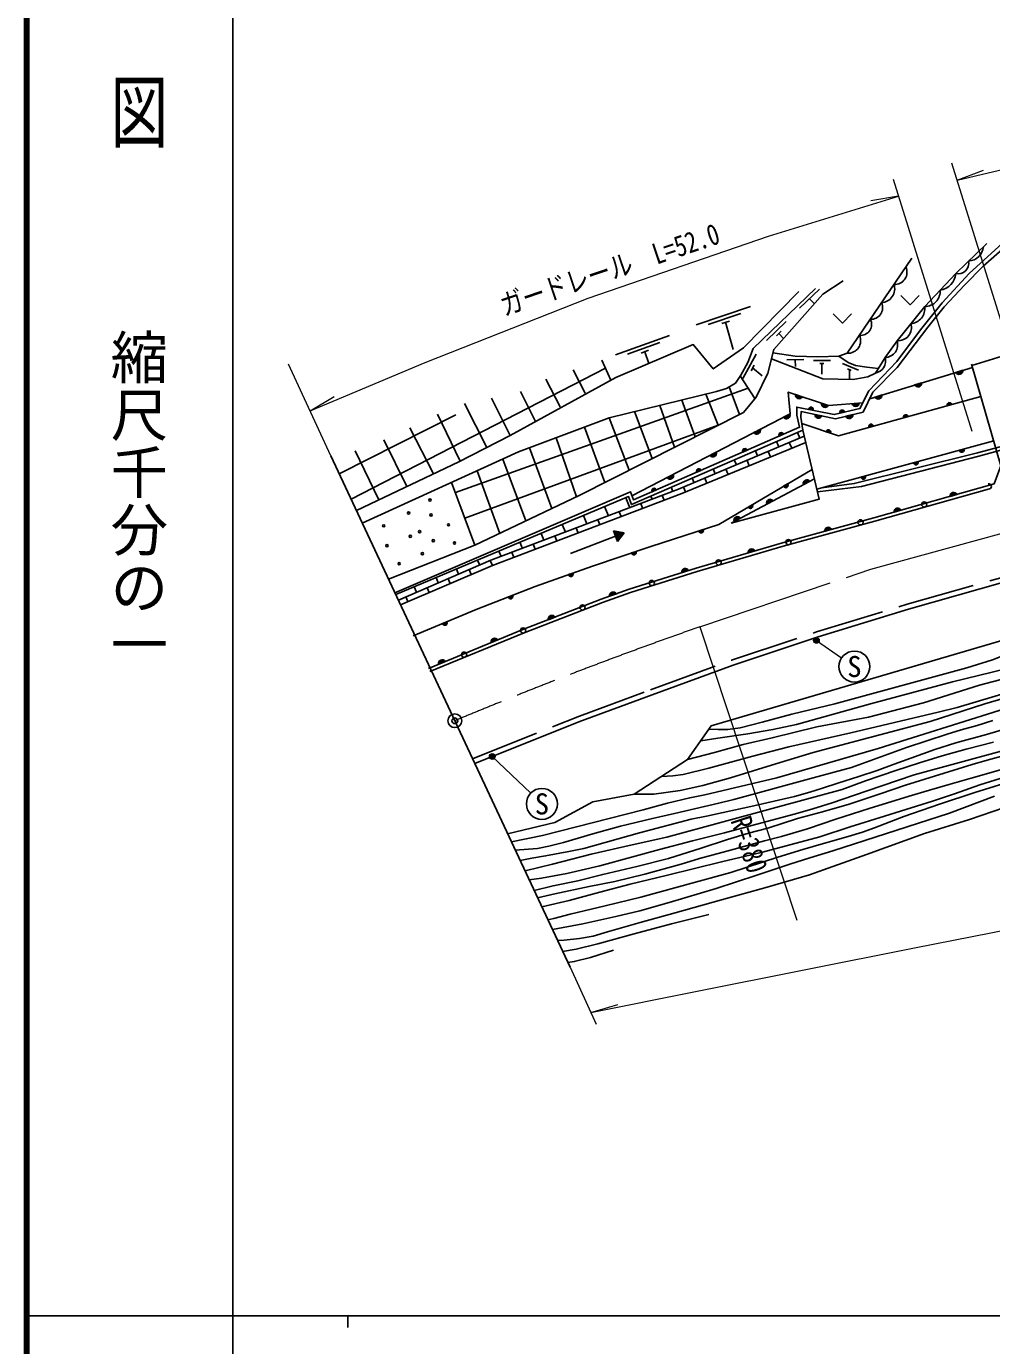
# Model space of a CAD drawing. Units: millimetres at full size, sheet at 1:1000; details may follow other scales. Extents: x 40000 to 680000, y 20000 to 380000.
# Drawn here: x 40000 to 124098, y 202409 to 317327 of the extents above; entities that cross this region are included whole.
import ezdxf
from ezdxf.enums import TextEntityAlignment as Align

# ---------------------------------------------------------------- set-up
doc = ezdxf.new("R2010")
doc.units = ezdxf.units.MM
doc.header["$LTSCALE"] = 1000
doc.header["$PDMODE"] = 32
doc.header["$PDSIZE"] = 500
doc.linetypes.add('CHAIN', pattern=[18.5, 12, -1.5, 3.5, -1.5])
doc.linetypes.add('DASHED', pattern=[7.5, 6, -1.5])
for name, color, linetype, lineweight in [('M-BGD', 7, 'Continuous', 25), ('M-BMK', 2, 'CHAIN', 13), ('M-BMK-OTRS', 5, 'Continuous', 25), ('M-BMK-SRVR', 3, 'Continuous', 25), ('M-STR-HTXT', 7, 'Continuous', 13), ('M-STR-STRC', 7, 'Continuous', 25), ('M-TTL', 2, 'Continuous', 140), ('M-TTL-BAND', 7, 'Continuous', 25)]:
    doc.layers.add(name, color=color, linetype=linetype, lineweight=lineweight)
doc.layers.add('M-OTRS', color=6, linetype='Continuous')
doc.styles.add('@ＭＳ ゴシック', font='')
doc.styles.add('ＭＳ ゴシック', font='')
doc.styles.get('@ＭＳ ゴシック').set_extended_font_data('@MS Gothic')
doc.styles.get('ＭＳ ゴシック').set_extended_font_data('MS Gothic')

msp = doc.modelspace()

# ---------------------------------------------------------------- hatches: boundary and pattern name
at = {"layer": 'M-BGD'}
for points in [[(120985, 287187), (121584, 287369, -0.84072)], [(117401, 286093), (118000, 286276, -0.84072)], [(107006, 285259), (107599, 285060, -0.84072)], [(113954, 285042), (114553, 285224, -0.84072)], [(108152, 283964, -0.4608), (108395, 284155, -0.4608), (108546, 283886)], [(109860, 284300), (109267, 284499, 0.84072)], [(110890, 283635, -0.4608), (111032, 283910, -0.4608), (111281, 283726)], [(111939, 284456), (112563, 284507, -0.84072)], [(120236, 284271, -0.4608), (120367, 284551, -0.4608), (120624, 284378)], [(105974, 283273), (106529, 283561, -0.84072)], [(108698, 283525), (109311, 283398, -0.84072)], [(111396, 283360), (112005, 283504, -0.84072)], [(116439, 283223, -0.4608), (116570, 283503, -0.4608), (116826, 283330)], [(103392, 281936), (103948, 282223, -0.84072)], [(105598, 281630, -0.4608), (105688, 281926, -0.4608), (105966, 281791)], [(109678, 282015, -0.4608), (109943, 282173, -0.4608), (110058, 281886)], [(113418, 282389, -0.4608), (113549, 282669, -0.4608), (113805, 282496)], [(102431, 280244, -0.4608), (102521, 280540, -0.4608), (102799, 280405)], [(121678, 280505, -0.4608), (121546, 280225, -0.4608), (121291, 280399)], [(99554, 279947), (100109, 280235, -0.84072)], [(117686, 279420, -0.4608), (117554, 279141, -0.4608), (117299, 279315)], [(95821, 278014), (96377, 278302, -0.84072)], [(98403, 278483, -0.4608), (98493, 278779, -0.4608), (98771, 278644)], [(113107, 278176, -0.4608), (112975, 277897, -0.4608), (112720, 278071)], [(94519, 276784, -0.4608), (94609, 277080, -0.4608), (94887, 276945)], [(106321, 277477, -0.4608), (106268, 277172, -0.4608), (105975, 277272)], [(108256, 277705), (107703, 277412, -0.84072)], [(105058, 276009), (104505, 275716, -0.84072)], [(121075, 276554), (120473, 276385, -0.84072)], [(103245, 275657, -0.4608), (103192, 275352, -0.4608), (102899, 275452)], [(116207, 275188), (115605, 275019, -0.84072)], [(102215, 274493), (101656, 274212, -0.84072)], [(110156, 273510), (109552, 273344, -0.84072)], [(91506, 272453), (92073, 273207), (91146, 273386)], [(98973, 273493, -0.4608), (98854, 273208, -0.4608), (98591, 273370)], [(93117, 271594, -0.4608), (93001, 271307, -0.4608), (92736, 271466)], [(103477, 271633), (102876, 271458, -0.84072)], [(97704, 269933), (97107, 269744, -0.84072)], [(87619, 269709, -0.4608), (87509, 269420, -0.4608), (87241, 269573)], [(82369, 267764, -0.4608), (82267, 267472, -0.4608), (81995, 267619)], [(91408, 267894), (90818, 267684, -0.84072)], [(86062, 265866), (85478, 265640, -0.84072)], [(76634, 265460, -0.4608), (76539, 265166, -0.4608), (76263, 265305)], [(81079, 263886), (80500, 263648, -0.84072)], [(76493, 261999), (75914, 261761, -0.84072)]]:
    msp.add_hatch(color=256, dxfattribs=at).paths.add_polyline_path(points)
at = {"layer": 'M-STR-HTXT'}
for points in [[(109056, 263957, -1), (108617, 263718, -0.41421), (108717, 264057, -0.41421)], [(80811, 253845, -1), (80372, 253606, -0.41421), (80472, 253945, -0.41421)]]:
    msp.add_hatch(color=256, dxfattribs=at).paths.add_polyline_path(points)

# ---------------------------------------------------------------- linework, layer by layer
at = {"layer": 'M-BGD'}
for p, q in [((109090, 294439), (107361, 292775)), ((108225, 293607), (108600, 293218)), ((103098, 292920), (98362, 291315)), ((102247, 292315), (99405, 291352)), ((101254, 291662), (100591, 291437)), ((100922, 291549), (101585, 289191)), ((106210, 291626), (104481, 289962)), ((105756, 290772), (105352, 290384)), ((96035, 290396), (91326, 288715)), ((95194, 289777), (92369, 288769)), ((105554, 290578), (105970, 290146)), ((94212, 289108), (93553, 288873)), ((93882, 288990), (94222, 287961)), ((103581, 288767), (102432, 286660)), ((68291, 276152), (90451, 287552)), ((87645, 287396), (88673, 285380)), ((90915, 286506), (90139, 288254)), ((103404, 287815), (103136, 287324)), ((103270, 287570), (104101, 286889)), ((107745, 288297), (106245, 288284)), ((106995, 288291), (107000, 287691)), ((110068, 288220), (108568, 288219)), ((109493, 287950), (109143, 287950)), ((109318, 287950), (109319, 287020)), ((112505, 287394), (111117, 287963)), ((111870, 287362), (111547, 287495)), ((111708, 287429), (111715, 286577)), ((113474, 284895), (122425, 287626)), ((121584, 287369), (120985, 287187)), ((85270, 286599), (86501, 284188)), ((102198, 286876), (103462, 284901)), ((118000, 286276), (117401, 286093)), ((77374, 276718), (102877, 285815)), ((83037, 285519), (84349, 282903)), ((99209, 285286), (100265, 282585)), ((101235, 285918), (102129, 283529)), ((107599, 285060), (107006, 285259)), ((114553, 285224), (113954, 285042)), ((78176, 284487), (80121, 280652)), ((80523, 284929), (82152, 281697)), ((95191, 284306), (96460, 280659)), ((97115, 284775), (98271, 281576)), ((108152, 283964), (108546, 283886)), ((109860, 284300), (109267, 284499)), ((112563, 284507), (111939, 284456)), ((120236, 284271), (120624, 284378)), ((67257, 278361), (77412, 283503)), ((75817, 283534), (77794, 279455)), ((90784, 283231), (92517, 278663)), ((92994, 283770), (94526, 279680)), ((106529, 283561), (105974, 283273)), ((109311, 283398), (108698, 283525)), ((110890, 283635), (111281, 283726)), ((112005, 283504), (111396, 283360)), ((116439, 283223), (116826, 283330)), ((73415, 282361), (75460, 278341)), ((78195, 274485), (100265, 282585)), ((88617, 282414), (90401, 277592)), ((103948, 282223), (103392, 281936)), ((105598, 281630), (105966, 281791)), ((107182, 281961), (107392, 281467)), ((109678, 282015), (110058, 281886)), ((113418, 282389), (113805, 282496)), ((71132, 281302), (73144, 277242)), ((83847, 280616), (85777, 275322)), ((86155, 281486), (87927, 276346)), ((102431, 280244), (102799, 280405)), ((105348, 281164), (105550, 280688)), ((106471, 281077), (106684, 280578)), ((108867, 277024), (124286, 281213)), ((121678, 280505), (121291, 280399)), ((68640, 280346), (70704, 276084)), ((81520, 279633), (83513, 274244)), ((100109, 280235), (99554, 279947)), ((101679, 279570), (101866, 279131)), ((102787, 279521), (102983, 279059)), ((103514, 280367), (103708, 279910)), ((104629, 280299), (104833, 279818)), ((117686, 279420), (117299, 279315)), ((79270, 278610), (81250, 273166)), ((96377, 278302), (95821, 278014)), ((98403, 278483), (98771, 278644)), ((99845, 278773), (100023, 278353)), ((100944, 278742), (101132, 278300)), ((113107, 278176), (112720, 278071)), ((77050, 277600), (79063, 272124)), ((96176, 277179), (96331, 276815)), ((97260, 277185), (97431, 276782)), ((98010, 277976), (98181, 277574)), ((99102, 277964), (99282, 277541)), ((101395, 274066), (108653, 277916)), ((106321, 277477), (105975, 277272)), ((107703, 277412), (108256, 277705)), ((92218, 276266), (92586, 275399)), ((94418, 276416), (94525, 276132)), ((94519, 276784), (94887, 276945)), ((95395, 276461), (95564, 276062)), ((104505, 275716), (105058, 276009)), ((120473, 276385), (121075, 276554)), ((88532, 274713), (88842, 273983)), ((90375, 275490), (90714, 274691)), ((91650, 275045), (91823, 274639)), ((93522, 275753), (93693, 275351)), ((103245, 275657), (102899, 275452)), ((115605, 275019), (116207, 275188)), ((86688, 273937), (86969, 273275)), ((87906, 273629), (88081, 273216)), ((89778, 274337), (89952, 273928)), ((101656, 274212), (102215, 274493)), ((109552, 273344), (110156, 273510)), ((83002, 272385), (83225, 271860)), ((84845, 273161), (85097, 272568)), ((86033, 272921), (86210, 272505)), ((91326, 272919), (87407, 271409)), ((91146, 273386), (91506, 272453)), ((92073, 273207), (91146, 273386)), ((92073, 273207), (91506, 272453)), ((98973, 273493), (98591, 273370)), ((81159, 271608), (81353, 271152)), ((82289, 271506), (82469, 271082)), ((84161, 272214), (84339, 271794)), ((93117, 271594), (92736, 271466)), ((102876, 271458), (103477, 271633)), ((79315, 270832), (79499, 270401)), ((80417, 270796), (80598, 270370)), ((75890, 268849), (75697, 269308)), ((76743, 269215), (76921, 268797)), ((77472, 270056), (77661, 269610)), ((78580, 270006), (78759, 269584)), ((87619, 269709), (87241, 269573)), ((97107, 269744), (97704, 269933)), ((73786, 268503), (73987, 268030)), ((74906, 268425), (75082, 268010)), ((82369, 267764), (81995, 267619)), ((90818, 267684), (91408, 267894)), ((73068, 267635), (73243, 267223)), ((85478, 265640), (86062, 265866)), ((76634, 265460), (76263, 265305)), ((80500, 263648), (81079, 263886)), ((75914, 261761), (76493, 261999))]:
    msp.add_line(p, q, dxfattribs=at)
at = {"layer": 'M-BGD', "linetype": 'DASHED'}
for p, q in [((122376, 287794), (125028, 288599)), ((122882, 280175), (127088, 281311)), ((122990, 279901), (127165, 281041))]:
    msp.add_line(p, q, dxfattribs=at)
for points in [[(78878, 253525), (88195, 257243), (94366, 259532), (101422, 262113), (108840, 264585), (116728, 266982), (126880, 269843), (138577, 272928), (147026, 275264), (158908, 278572), (167488, 280782), (173945, 282379), (180888, 284170), (191038, 286726), (199091, 288777), (205152, 290331), (211376, 291918), (229535, 296525), (243358, 300054), (261963, 304859), (270784, 305311), (289973, 306255), (299428, 306740)], [(115867, 287603), (118538, 291121), (119960, 292883), (121722, 294777), (123355, 296426), (125488, 298291)]]:
    msp.add_lwpolyline(points, dxfattribs=at)
at = {"layer": 'M-BGD'}
for points in [[(79069, 253117), (88139, 256741), (94526, 259112), (101570, 261688), (108977, 264156), (116855, 266551), (125242, 268946), (138794, 272616), (147144, 274829), (159025, 278137), (167599, 280345), (174055, 281942), (181000, 283735), (191187, 286385), (199209, 288470), (205404, 290035), (211502, 291599), (229621, 296236), (243414, 299756), (262475, 304523), (270823, 305012), (290041, 306023), (299428, 306488)], [(72108, 267993), (92631, 276786), (92898, 276075), (107362, 282401), (107125, 283474), (107125, 284170), (110384, 283518), (112620, 284036), (113391, 285576), (115840, 288125), (117888, 290888), (119799, 293242), (122154, 295803), (125042, 298453)], [(104911, 288372), (109397, 286637), (112045, 286568), (113309, 286790), (113976, 287132), (114830, 288481), (115855, 289949), (118281, 292921), (120969, 295792), (123668, 298404)], [(105048, 288903), (106992, 288591), (108963, 288537), (110774, 288591), (111520, 288857), (117139, 297135)], [(107314, 294223), (102492, 289336), (99846, 287496), (98105, 289604), (91361, 286751), (82152, 281697), (77665, 279388), (68755, 275159)], [(69269, 274061), (82881, 280252), (90784, 283231), (100140, 285514), (101011, 285781), (101781, 286250), (102250, 286953), (102852, 288057), (103321, 289262), (108754, 294491)], [(71552, 269182), (79063, 272124), (88171, 276463), (102473, 283703), (103577, 285040), (104589, 287116), (105122, 289192), (109389, 293994), (111174, 295165)], [(116197, 293878), (116992, 293083), (117788, 293878)], [(110299, 292274), (111094, 291478), (111890, 292274)], [(110774, 288591), (111589, 288056), (112238, 287800), (113229, 287630), (114224, 287524)], [(107638, 282159), (107486, 283299), (107501, 283773), (110508, 283151), (112893, 283713), (113752, 285460), (115867, 287603)], [(124331, 277467), (124911, 279061), (122342, 287913)], [(92764, 276430), (106545, 283569), (106381, 285469), (109889, 284290), (112868, 284532)], [(107562, 282729), (110752, 281652), (123164, 285080)], [(72185, 267829), (92463, 276369), (92717, 275676), (107638, 282159)], [(107766, 281625), (96823, 277000), (80469, 270818), (72408, 267351)], [(101395, 274066), (109076, 276151), (107638, 282159)], [(72598, 266947), (80616, 270378), (97106, 276648), (107897, 281075)], [(108926, 276776), (112774, 277256), (122988, 279900)], [(109304, 277143), (112132, 277501), (122881, 280175)], [(73701, 264234), (79196, 266531), (84342, 268531), (89310, 270317), (94421, 272031), (100317, 273925), (108456, 278740)], [(75029, 261397), (83247, 264778), (90091, 267424), (92533, 268297), (98344, 270136), (105867, 272330), (113841, 274524), (124331, 277467)], [(75143, 261119), (83358, 264499), (90196, 267142), (92629, 268012), (98432, 269849), (105949, 272041), (113921, 274235), (123915, 277044)], [(81930, 247001), (86056, 247975), (89350, 249774), (92951, 250433), (97607, 253462), (99671, 256403), (127674, 264621), (129552, 264403), (131242, 264150), (133750, 263502), (140597, 261672), (142090, 261306), (145471, 260940), (150825, 260264), (152149, 259391), (153332, 258265), (154431, 256716), (154854, 255786)], [(99471, 256117), (100267, 256076), (101118, 256088), (102176, 256210), (104108, 256708), (106685, 257412), (110429, 258324), (121937, 261451), (124173, 262155), (126586, 263094), (128530, 263811), (129321, 264103), (129782, 264369)], [(97607, 253462), (99949, 254087), (102465, 254767), (104982, 255350), (108871, 256310), (113375, 257162), (118164, 258402), (123032, 259946), (127140, 261015), (131159, 262062), (132788, 262512), (133651, 262852), (134442, 263317)], [(132942, 263711), (132651, 263398), (132214, 263131), (131581, 262949), (130111, 262523), (120703, 260227), (113535, 258318), (107105, 256508), (105042, 256067), (102867, 255702), (100253, 255314), (98759, 255104)], [(92951, 250433), (94671, 250450), (96956, 250778), (98950, 251203), (101344, 251871), (105295, 253098), (108562, 254061), (109972, 254462), (114360, 255604), (118748, 256770), (123520, 258317), (126887, 259301), (130655, 260321), (132825, 260859), (134393, 261272), (135730, 261624), (136909, 261952), (137456, 262183), (137890, 262396)], [(135641, 262997), (134587, 262269), (133152, 261589), (131742, 261103), (129080, 260386), (121100, 257990), (119435, 257589), (111826, 255791), (106433, 254559), (103297, 253757), (99456, 252700), (97224, 252163), (96336, 252029), (95347, 251992)], [(140925, 261591), (139887, 261107), (139030, 260733), (138125, 260476), (137041, 260265), (135014, 259954), (129494, 258954), (128137, 258682), (126695, 258323), (124761, 257739), (114228, 254423), (105395, 251871), (99126, 250388), (97801, 250131), (95851, 249648), (93730, 249079), (84960, 246855), (82261, 246294)], [(82597, 245575), (84540, 245723), (85533, 245918), (86801, 246246), (89355, 247004), (91766, 247666), (94552, 248330), (96475, 248762), (98205, 249161), (100324, 249675), (101628, 249982), (108552, 251866), (111876, 252775), (116668, 254506), (120224, 255668), (121448, 256050), (122828, 256439), (124216, 256876)], [(127086, 256658), (123643, 255651), (120969, 254903), (119146, 254346), (117054, 253590), (115599, 253052), (114134, 252505), (112539, 251980), (110690, 251390), (109353, 250962), (108267, 250633), (106929, 250254), (103110, 249380), (100713, 248844), (99259, 248539), (97927, 248254), (93410, 247066), (88556, 245701), (87257, 245446), (85239, 245072), (84041, 244861), (83029, 244653)], [(83449, 243754), (85841, 244350), (89207, 245209), (92783, 246021), (95799, 246690), (105606, 249385), (111079, 250845), (113120, 251597), (115742, 252513), (117827, 253180), (119796, 253772), (121881, 254378), (124263, 254984)], [(124918, 254201), (117346, 252133), (113158, 250702), (110208, 249688), (108524, 249164), (107220, 248795), (105827, 248424), (103955, 247932), (100823, 247069), (98051, 246371), (95158, 245624), (92713, 244955), (89961, 244212), (87084, 243531), (84878, 243135), (83817, 242969)], [(84239, 242065), (85895, 242468), (88052, 242909), (90216, 243455), (93184, 244131), (95937, 244851), (98789, 245737), (101088, 246496), (102907, 247034), (104588, 247495), (107196, 248317), (109372, 248906), (111685, 249563), (114401, 250482), (116594, 251232), (119975, 252281), (122403, 253016), (123703, 253416), (124999, 253759)], [(124859, 252575), (122311, 251834), (120479, 251313), (118684, 250801), (116923, 250280), (113419, 249190), (110531, 248255), (108043, 247438), (105805, 246771), (104299, 246378), (101038, 245475), (98656, 244830), (97040, 244342), (93898, 243486), (91271, 242851), (89040, 242398), (86034, 241756), (84538, 241426)], [(84907, 240639), (87279, 241172), (89972, 241900), (92619, 242599), (95869, 243403), (100559, 244538), (104137, 245382), (109144, 246739), (111766, 247593), (114774, 248543), (118939, 249837), (120863, 250479), (123075, 251260), (125314, 251951)], [(128147, 252304), (122622, 250601), (119557, 249580), (116459, 248493), (113891, 247515), (112836, 247148), (111589, 246769), (109444, 246146), (107656, 245620), (105480, 244968), (101379, 243615), (98295, 242771), (93538, 241485), (90430, 240720), (87390, 239981), (85958, 239626), (85439, 239502)], [(132315, 250780), (130588, 250719), (128770, 250383), (126233, 249619), (122167, 248244), (118262, 247018), (113203, 245200), (108236, 243428), (104543, 242338), (100554, 241254), (96535, 240123), (93478, 239253), (90630, 238440), (89392, 238089), (88199, 237875), (86855, 237738), (86278, 237707)], [(85832, 238661), (88480, 239150), (91350, 239789), (93450, 240280), (96007, 241005), (100093, 242238), (103654, 243399), (106512, 244346), (108270, 244896), (110257, 245507), (113038, 246408), (120415, 248798), (124343, 250264)], [(86725, 236754), (87895, 236943), (89775, 237402), (92954, 238288), (96194, 239158), (99449, 239968)], [(87172, 235796), (87732, 235862), (89138, 236228), (91140, 236870)]]:
    msp.add_lwpolyline(points, dxfattribs=at)
for centre, radius in [((75160, 276062), 100), ((118230, 275680), 225), ((73297, 274935), 100), ((75258, 274771), 100), ((71138, 273820), 100), ((76778, 273906), 100), ((112675, 274125), 225), ((73444, 272909), 100), ((74261, 273318), 100), ((75454, 272517), 100), ((77301, 272321), 100), ((106397, 272398), 225), ((71417, 272092), 100), ((74506, 271390), 100), ((72479, 270524), 100), ((100316, 270630), 225), ((94488, 268837), 225), ((88453, 266710), 225), ((83277, 264709), 225), ((78137, 262595), 225)]:
    msp.add_circle(centre, radius, dxfattribs=at)
for centre, radius, start, end in [((122008, 298266), 1388, 273.5444, 354.58146), ((121161, 296718), 946, 258.26528, 9.86059), ((115668, 295913), 1058, 265.95433, 25.7055), ((119420, 295895), 1552, 277.59274, 356.19126), ((114432, 294474), 1223, 273.35051, 18.30933), ((118259, 294288), 1367, 270.91394, 2.87006), ((113598, 292821), 1003, 266.20482, 25.45501), ((116944, 292775), 1345, 275.30156, 6.23183), ((112698, 291364), 950, 262.96172, 28.69812), ((115955, 291106), 1160, 265.04496, 16.48844), ((111595, 289949), 1094, 266.06671, 25.59313), ((114796, 289597), 1116, 271.7611, 18.40385), ((113784, 288198), 1083, 280.18046, 15.13015), ((121269, 287330), 318, 206.85533, 7.07307), ((117685, 286237), 318, 206.85533, 7.07307), ((107320, 285211), 318, 171.30538, 331.52311), ((114238, 285185), 318, 206.85533, 7.07307), ((108355, 283956), 203, 339.73452, 177.65791), ((109581, 284451), 318, 171.30538, 331.52311), ((111078, 283712), 203, 4.08129, 202.00468), ((112246, 284536), 318, 194.53932, 354.75706), ((120422, 284355), 203, 6.47423, 204.39762), ((106226, 283465), 318, 217.27569, 17.49342), ((109016, 283515), 318, 178.20813, 338.42586), ((111688, 283485), 318, 203.16416, 3.38189), ((116624, 283307), 203, 6.47423, 204.39762), ((103645, 282128), 318, 217.27569, 17.49342), ((105769, 281739), 203, 14.66096, 212.58435), ((109878, 281981), 203, 332.3833, 170.30669), ((113603, 282473), 203, 6.47423, 204.39762), ((102602, 280354), 203, 14.66096, 212.58435), ((121493, 280422), 203, 186.23646, 24.15985), ((99806, 280140), 318, 217.27569, 17.49342), ((117501, 279337), 203, 186.23646, 24.15985), ((96074, 278206), 318, 217.27569, 17.49342), ((98575, 278592), 203, 14.66096, 212.58435), ((112922, 278093), 203, 186.23646, 24.15985), ((94691, 276894), 203, 14.66096, 212.58435), ((106164, 277347), 203, 201.6498, 39.57318), ((108005, 277511), 318, 37.83772, 198.05545), ((123854, 277261), 225, 285.70112, 105.70112), ((104807, 275814), 318, 37.83772, 198.05545), ((120789, 276417), 318, 25.56147, 185.77921), ((103088, 275527), 203, 201.6498, 39.57318), ((115921, 275051), 318, 25.56147, 185.77921), ((101960, 274304), 318, 36.62212, 196.83986), ((109868, 273374), 318, 25.27536, 185.49309), ((98792, 273401), 203, 188.83662, 26.76001), ((92936, 271500), 203, 189.5837, 27.50708), ((103192, 271493), 318, 26.15216, 186.36989), ((97422, 269787), 318, 27.45318, 187.67091), ((87440, 269611), 203, 190.81239, 28.73578), ((82194, 267662), 203, 192.27799, 30.20137), ((91131, 267738), 318, 29.56118, 189.77891), ((85790, 265702), 318, 31.02644, 191.24418), ((76461, 265353), 203, 193.71831, 31.6417), ((80810, 263716), 318, 32.25506, 192.47279), ((76224, 261830), 318, 32.25506, 192.47279)]:
    msp.add_arc(centre, radius, start, end, dxfattribs=at)
at = {"layer": 'M-BMK'}
msp.add_lwpolyline([(98668, 265018), (113573, 270045), (172322, 286112), (269026, 310641), (282043, 313111)], dxfattribs=at)
msp.add_arc((223931, -93743), 380000, 109.2469, 112.69333, dxfattribs=at)
at = {"layer": 'M-BMK-OTRS'}
msp.add_line((87373, 235367), (66526, 279923), dxfattribs=at)
at = {"layer": 'M-BMK-SRVR'}
msp.add_circle((77327, 256839), 600, dxfattribs=at)
at = {"layer": 'M-OTRS'}
msp.add_point((77327, 256839), dxfattribs=at)
at = {"layer": 'M-STR-HTXT'}
for p, q in [((127437, 283556), (120637, 305399)), ((121097, 303920), (123384, 304812)), ((115526, 304014), (122371, 282075)), ((115989, 302529), (113564, 302145)), ((66526, 279923), (62829, 287904)), ((64718, 283828), (66826, 285085)), ((98668, 265018), (107126, 239476)), ((108837, 263837), (111029, 262329)), ((80591, 253725), (83938, 250530)), ((87373, 235367), (89643, 230423)), ((89175, 231441), (91533, 232125))]:
    msp.add_line(p, q, dxfattribs=at)
for points in [[(121097, 303920), (126386, 305171), (132377, 306586), (140364, 308527), (147020, 310182), (153245, 311702), (160153, 313442), (166933, 315058), (170889, 316063)], [(64718, 283828), (74738, 288044), (88949, 293644), (104647, 299058), (115989, 302529)], [(89175, 231441), (98284, 233243), (117367, 237051), (125811, 238729), (144238, 242435), (163135, 246147), (183484, 250285), (211589, 255785), (234435, 260575), (255469, 264545), (276907, 266749), (288562, 267640), (298052, 267958), (304078, 268280), (311148, 268408), (316370, 268535), (323058, 268535), (329618, 268344), (338535, 268344), (357834, 267167), (383389, 264660), (403427, 261641), (422157, 258018), (444411, 253187)]]:
    msp.add_lwpolyline(points, dxfattribs=at)
for centre in [(108837, 263837), (80591, 253725)]:
    msp.add_circle(centre, 250, dxfattribs=at)
at = {"layer": 'M-STR-STRC'}
for centre in [(112141, 261563), (84914, 249598)]:
    msp.add_circle(centre, 1350, dxfattribs=at)
at = {"layer": 'M-TTL'}
msp.add_line((40000, 380000), (40000, 20000), dxfattribs=at)
at = {"layer": 'M-TTL-BAND'}
for p, q in [((58000, 370000), (58000, 20000)), ((40000, 205000), (579000, 205000)), ((68000, 205000), (68000, 204000))]:
    msp.add_line(p, q, dxfattribs=at)

# ---------------------------------------------------------------- texts
at = {"layer": 'M-STR-HTXT', "style": 'ＭＳ ゴシック', "width": 0.8}
msp.add_text('ガードレール\u3000L=52.0', height=1833, rotation=18.64, dxfattribs=at).set_placement((91289, 294765), align=Align.BOTTOM_CENTER)
msp.add_text('R=380', height=1833, rotation=288.244, dxfattribs=at).set_placement((100815, 247977), align=Align.BOTTOM_LEFT)
at = {"layer": 'M-STR-STRC', "style": 'ＭＳ ゴシック'}
for p in [(112141, 261563), (84914, 249598)]:
    msp.add_text('S', height=1833, dxfattribs=at).set_placement(p, align=Align.MIDDLE_CENTER)
at = {"layer": 'M-TTL-BAND', "style": '@ＭＳ ゴシック', "width": 1.4}
msp.add_text('平  面  図', height=3666, rotation=270, dxfattribs=at).set_placement((49777, 306475), align=Align.MIDDLE_RIGHT)
at = {"layer": 'M-TTL-BAND', "style": '@ＭＳ ゴシック'}
msp.add_text('縮尺千分の一', height=3666, rotation=270, dxfattribs=at).set_placement((49777, 261030), align=Align.MIDDLE_RIGHT)

doc.saveas('drawing.dxf')
